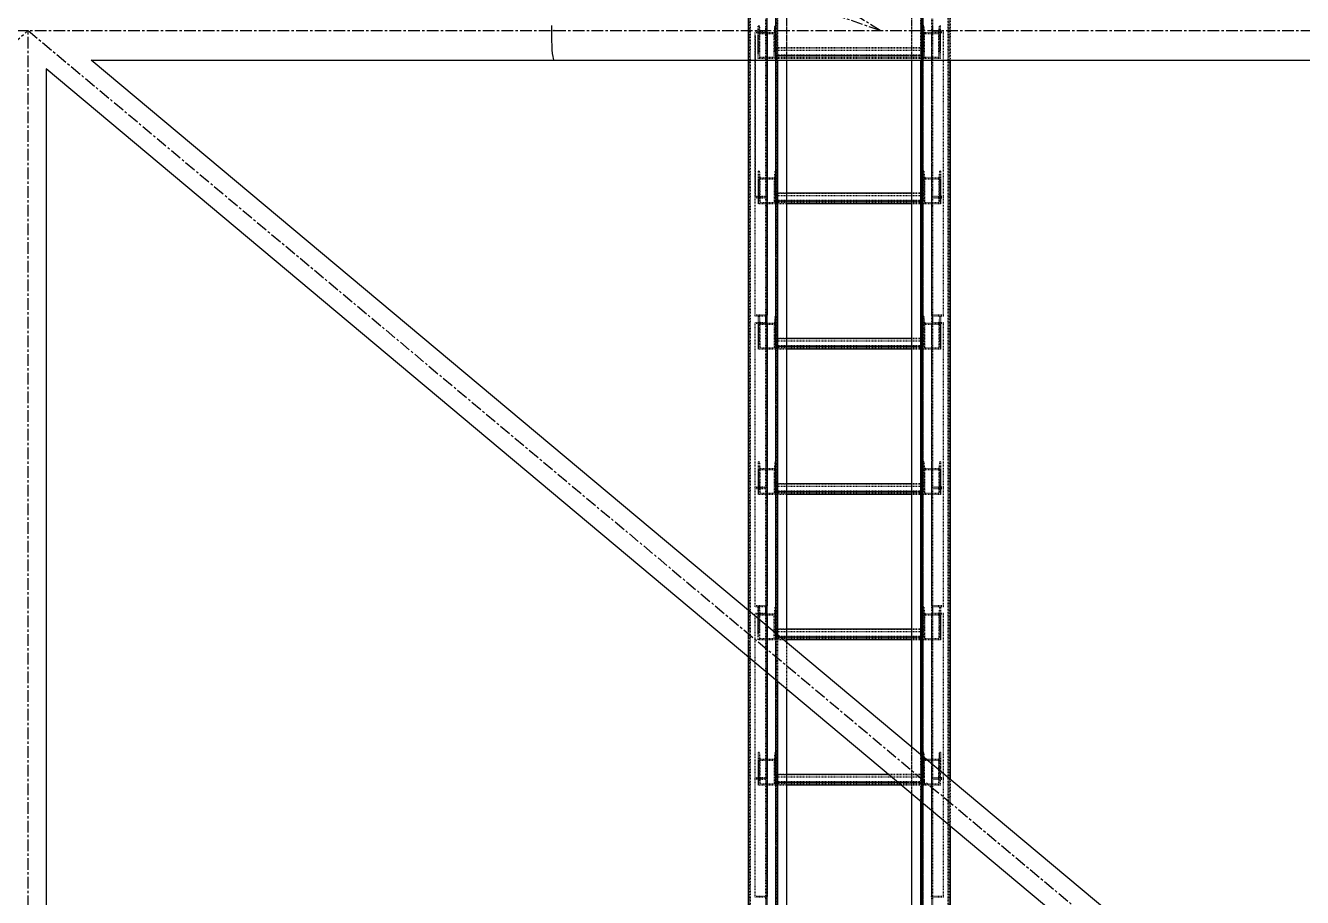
# Model space of a CAD drawing. Header units: millimetres. Extents: x 5143 to 30813, y 232 to 21408.
# Drawn here: x 10095 to 10963, y 16701 to 17294 of the extents above; entities that cross this region are included whole.
import ezdxf

# ---------------------------------------------------------------- set-up
doc = ezdxf.new("R2010")
doc.units = ezdxf.units.MM
doc.header["$LTSCALE"] = 0.25
for name, pattern in [('CENTER', [50.8, 31.75, -6.35, 6.35, -6.35]), ('XKITLINE00', [0]), ('XKITLINE02', [4, 2, -2]), ('XKITLINE03', [6, 3, -1, 1, -1])]:
    doc.linetypes.add(name, pattern=pattern)

msp = doc.modelspace()

# ---------------------------------------------------------------- linework, layer by layer
at = {"color": 8, "linetype": 'CENTER'}
for p, q in [((10676.04, 17290.27), (10385.47, 17470.27)), ((10676.04, 17290.27), (10437.62, 17372.77)), ((8366.94, 15830.27), (10096.38, 17290.27)), ((9008.64, 17290.27), (10454.11, 17290.27)), ((10096.38, 17290.27), (11839.99, 15830.27)), ((10096.38, 15830.27), (10096.38, 17290.27)), ((10454.12, 17290.27), (11840, 17290.27))]:
    msp.add_line(p, q, dxfattribs=at)
at = {"color": 3, "linetype": 'XKITLINE02'}
for p, q in [((10604.92, 15753.25), (10604.92, 17453.8)), ((10605.45, 15752.41), (10605.45, 17452.73)), ((10586.3, 15752.41), (10586.3, 17435.72)), ((10587.15, 15752.41), (10587.15, 17434.76)), ((10587.68, 15753.25), (10587.69, 17436.87)), ((10605, 15740.27), (10605, 17383.29)), ((10605.85, 15740.48), (10605.85, 17383.08)), ((10612.5, 15796.2), (10612.5, 17383.29)), ((10697.5, 15809.97), (10697.5, 17383.29)), ((10704.15, 15740.48), (10704.15, 17383.08)), ((10704.55, 15752.41), (10704.54, 17382.25)), ((10705, 15740.27), (10705, 17383.29)), ((10705.08, 15753.25), (10705.07, 17382.75)), ((10722.31, 15753.25), (10722.31, 17382.75)), ((10722.85, 15752.41), (10722.84, 17382.25)), ((10612.5, 15743.16), (10612.5, 17380.27)), ((10710.99, 17287.87), (10710.99, 17374.6)), ((10711.79, 17287.87), (10711.79, 17373.94)), ((10606.3, 17269.97), (10606.3, 17346.31)), ((10612.5, 17269.97), (10612.5, 17342.48)), ((10586.3, 17269.97), (10586.3, 17332.91)), ((10723.69, 15807.12), (10723.69, 17332.58)), ((10598.21, 17287.87), (10598.21, 17328.79)), ((10599.01, 17287.87), (10599.01, 17328.52)), ((10697.5, 17269.97), (10697.5, 17316.38)), ((10703.69, 17269.97), (10703.69, 17320.21)), ((10697.5, 15743.16), (10697.5, 17310.06)), ((10704.15, 17311.54), (10704.15, 15740.48)), ((10705, 17309.24), (10705, 15740.27)), ((10598.21, 17289.2), (10591.01, 17289.2)), ((10591.01, 17176.88), (10591.01, 17289.2)), ((10599.01, 17288.71), (10591.01, 17288.71)), ((10591.01, 17286.75), (10591.01, 17177.37)), ((10593.7, 17293.53), (10593.02, 17293.53)), ((10593.02, 17286.75), (10593.02, 17293.53)), ((10593.02, 17274.72), (10593.02, 17293.53)), ((10605.02, 17288.09), (10593.02, 17288.09)), ((10593.02, 17271.21), (10593.02, 17286.75)), ((10593.7, 17293.53), (10594.08, 17288.79)), ((10593.7, 17276.65), (10593.7, 17293.53)), ((10603.95, 17288.79), (10594.08, 17288.79)), ((10594.08, 17271.9), (10594.08, 17288.79)), ((10599.01, 17293.61), (10598.21, 17293.61)), ((10598.21, 17286.75), (10598.21, 17293.61)), ((10599.01, 17287.87), (10598.21, 17287.87)), ((10598.21, 17177.37), (10598.21, 17287.87)), ((10599.01, 17176.88), (10599.01, 17293.61)), ((10599.01, 17286.75), (10599.01, 17176.88)), ((10604.34, 17293.53), (10603.95, 17288.79)), ((10603.95, 17271.9), (10603.95, 17288.79)), ((10605.02, 17293.53), (10604.34, 17293.53)), ((10604.34, 17276.65), (10604.34, 17293.53)), ((10605.02, 17286.75), (10605.02, 17293.53)), ((10605.02, 17274.72), (10605.02, 17293.53)), ((10605.02, 17271.21), (10605.02, 17286.75)), ((10705, 17276.65), (10705, 17293.53)), ((10705, 17293.53), (10705, 17289.41)), ((10705.68, 17293.53), (10705, 17293.53)), ((10705, 17271.21), (10705, 17289.41)), ((10717, 17288.09), (10705, 17288.09)), ((10705.68, 17276.65), (10705.68, 17293.53)), ((10706.06, 17288.79), (10705.68, 17293.53)), ((10706.06, 17271.9), (10706.06, 17288.79)), ((10715.93, 17288.79), (10706.06, 17288.79)), ((10710.99, 17176.88), (10710.99, 17293.61)), ((10711.79, 17293.61), (10710.99, 17293.61)), ((10718.99, 17288.71), (10710.99, 17288.71)), ((10711.79, 17287.87), (10710.99, 17287.87)), ((10711.79, 17177.37), (10711.79, 17293.61)), ((10718.99, 17289.2), (10711.79, 17289.2)), ((10715.93, 17288.79), (10716.32, 17293.53)), ((10715.93, 17271.9), (10715.93, 17288.79)), ((10716.32, 17276.65), (10716.32, 17293.53)), ((10717, 17293.53), (10716.32, 17293.53)), ((10717, 17276.65), (10717, 17293.53)), ((10717, 17271.21), (10717, 17290.6)), ((10718.99, 17176.88), (10718.99, 17289.2)), ((10605.02, 17271.21), (10605.02, 17278.46)), ((10705, 17278.46), (10605.02, 17278.46)), ((10705, 17278.35), (10605.02, 17278.35)), ((10705, 17271.21), (10705, 17278.46)), ((10593.7, 17276.65), (10593.02, 17276.65)), ((10605.02, 17271.21), (10593.02, 17271.21)), ((10594.08, 17271.9), (10593.7, 17276.65)), ((10603.95, 17271.9), (10594.08, 17271.9)), ((10603.95, 17271.9), (10604.34, 17276.65)), ((10605.02, 17276.65), (10604.34, 17276.65)), ((10705, 17276.75), (10605.02, 17276.75)), ((10705, 17276.65), (10605.02, 17276.65)), ((10705, 17273.55), (10605.02, 17273.55)), ((10705, 17273.02), (10605.02, 17273.02)), ((10705, 17272.06), (10605.02, 17272.06)), ((10705, 17271.21), (10605.02, 17271.21)), ((10705, 17271.21), (10705, 17276.65)), ((10705.68, 17276.65), (10705, 17276.65)), ((10717, 17271.21), (10705, 17271.21)), ((10706.06, 17271.9), (10705.68, 17276.65)), ((10715.93, 17271.9), (10706.06, 17271.9)), ((10715.93, 17271.9), (10716.32, 17276.65)), ((10717, 17276.65), (10716.32, 17276.65)), ((10717, 17271.21), (10717, 17276.65)), ((10593.7, 17194.67), (10593.02, 17194.67)), ((10593.02, 17194.67), (10593.02, 17189.24)), ((10593.02, 17194.67), (10593.02, 17177.79)), ((10593.7, 17194.67), (10594.08, 17189.93)), ((10593.7, 17194.67), (10593.7, 17177.79)), ((10604.34, 17194.67), (10603.95, 17189.93)), ((10605.02, 17194.67), (10604.34, 17194.67)), ((10604.34, 17194.67), (10604.34, 17177.79)), ((10605.02, 17194.67), (10605.02, 17189.24)), ((10605.02, 17194.67), (10605.02, 17177.79)), ((10705, 17194.67), (10705, 17177.79)), ((10705, 17194.67), (10705, 17189.24)), ((10705.68, 17194.67), (10705, 17194.67)), ((10705.68, 17194.67), (10705.68, 17177.79)), ((10705.68, 17194.67), (10706.06, 17189.93)), ((10716.32, 17194.67), (10715.93, 17189.93)), ((10716.32, 17194.67), (10716.32, 17177.79)), ((10717, 17194.67), (10716.32, 17194.67)), ((10717, 17194.67), (10717, 17177.79)), ((10717, 17194.67), (10717, 17189.24)), ((10605.02, 17189.24), (10593.02, 17189.24)), ((10593.02, 17189.24), (10593.02, 17172.35)), ((10603.95, 17189.93), (10594.08, 17189.93)), ((10594.08, 17189.93), (10594.08, 17173.05)), ((10603.95, 17189.93), (10603.95, 17173.05)), ((10605.02, 17189.24), (10605.02, 17172.35)), ((10705, 17189.24), (10705, 17172.35)), ((10717, 17189.24), (10705, 17189.24)), ((10706.06, 17189.93), (10706.06, 17173.05)), ((10715.93, 17189.93), (10706.06, 17189.93)), ((10715.93, 17189.93), (10715.93, 17173.05)), ((10717, 17189.24), (10717, 17172.35)), ((10598.21, 17177.37), (10591.01, 17177.37)), ((10591.01, 17096.08), (10591.01, 17176.88)), ((10599.01, 17176.88), (10591.01, 17176.88)), ((10599.01, 17176.88), (10591.01, 17176.88)), ((10598.21, 17176.22), (10591.01, 17176.22)), ((10593.7, 17177.79), (10593.02, 17177.79)), ((10593.02, 17177.79), (10593.02, 17172.35)), ((10593.7, 17177.79), (10594.08, 17173.05)), ((10599.01, 17181.79), (10598.21, 17181.79)), ((10598.21, 17090.15), (10598.21, 17176.22)), ((10599.01, 17090.15), (10599.01, 17176.88)), ((10604.34, 17177.79), (10603.95, 17173.05)), ((10605.02, 17177.79), (10604.34, 17177.79)), ((10605.02, 17172.35), (10605.02, 17179.6)), ((10612.5, 17179.6), (10605.02, 17179.6)), ((10705, 17179.5), (10605.02, 17179.5)), ((10705, 17177.89), (10605.02, 17177.89)), ((10605.02, 17177.79), (10605.02, 17172.35)), ((10705, 17177.79), (10605.02, 17177.79)), ((10705, 17174.69), (10605.02, 17174.69)), ((10612.5, 17174.16), (10605.02, 17174.16)), ((10705, 17179.6), (10697.5, 17179.6)), ((10705, 17174.16), (10697.5, 17174.16)), ((10705, 17172.35), (10705, 17179.6)), ((10705, 17177.79), (10705, 17172.35)), ((10705.68, 17177.79), (10705, 17177.79)), ((10705.68, 17177.79), (10706.06, 17173.05)), ((10711.79, 17181.79), (10710.99, 17181.79)), ((10710.99, 17090.15), (10710.99, 17176.88)), ((10718.99, 17176.88), (10710.99, 17176.88)), ((10718.99, 17176.88), (10710.99, 17176.88)), ((10718.99, 17177.37), (10711.79, 17177.37)), ((10711.79, 17090.15), (10711.79, 17176.22)), ((10718.99, 17176.22), (10711.79, 17176.22)), ((10716.32, 17177.79), (10715.93, 17173.05)), ((10717, 17177.79), (10716.32, 17177.79)), ((10717, 17177.79), (10717, 17172.35)), ((10718.99, 17096.08), (10718.99, 17176.88)), ((10605.02, 17172.35), (10593.02, 17172.35)), ((10603.95, 17173.05), (10594.08, 17173.05)), ((10599.01, 17170.3), (10598.21, 17170.3)), ((10705, 17173.21), (10605.02, 17173.21)), ((10612.5, 17172.35), (10605.02, 17172.35)), ((10705, 17172.35), (10697.5, 17172.35)), ((10717, 17172.35), (10705, 17172.35)), ((10715.93, 17173.05), (10706.06, 17173.05)), ((10711.79, 17170.3), (10710.99, 17170.3)), ((10599.01, 17096.74), (10591.01, 17096.74)), ((10598.21, 17096.08), (10591.01, 17096.08)), ((10593.7, 17095.82), (10593.02, 17095.82)), ((10593.02, 17095.82), (10593.02, 17090.38)), ((10593.02, 17095.82), (10593.02, 17078.93)), ((10593.7, 17095.82), (10594.08, 17091.07)), ((10593.7, 17095.82), (10593.7, 17078.93)), ((10599.01, 17095.9), (10598.21, 17095.9)), ((10598.21, 16979.66), (10598.21, 17095.9)), ((10599.01, 16979.17), (10599.01, 17095.9)), ((10604.34, 17095.82), (10603.95, 17091.07)), ((10605.02, 17095.82), (10604.34, 17095.82)), ((10604.34, 17095.82), (10604.34, 17078.93)), ((10605.02, 17095.82), (10605.02, 17090.38)), ((10605.02, 17095.82), (10605.02, 17078.93)), ((10705, 17095.82), (10705, 17078.93)), ((10705, 17095.82), (10705, 17090.38)), ((10705.68, 17095.82), (10705, 17095.82)), ((10705.68, 17095.82), (10705.68, 17078.93)), ((10705.68, 17095.82), (10706.06, 17091.07)), ((10718.99, 17096.74), (10710.99, 17096.74)), ((10710.99, 16979.17), (10710.99, 17095.9)), ((10711.79, 17095.9), (10710.99, 17095.9)), ((10718.99, 17096.08), (10711.79, 17096.08)), ((10711.79, 16979.66), (10711.79, 17095.9)), ((10716.32, 17095.82), (10715.93, 17091.07)), ((10716.32, 17095.82), (10716.32, 17078.93)), ((10717, 17095.82), (10716.32, 17095.82)), ((10717, 17095.82), (10717, 17078.93)), ((10717, 17095.82), (10717, 17090.38)), ((10598.21, 17091.48), (10591.01, 17091.48)), ((10591.01, 16979.17), (10591.01, 17091.48)), ((10599.01, 17090.99), (10591.01, 17090.99)), ((10605.02, 17090.38), (10593.02, 17090.38)), ((10593.02, 17090.38), (10593.02, 17073.5)), ((10603.95, 17091.07), (10594.08, 17091.07)), ((10594.08, 17091.07), (10594.08, 17074.19)), ((10599.01, 17090.15), (10598.21, 17090.15)), ((10603.95, 17091.07), (10603.95, 17074.19)), ((10605.02, 17090.38), (10605.02, 17073.5)), ((10705, 17090.38), (10705, 17073.5)), ((10717, 17090.38), (10705, 17090.38)), ((10706.06, 17091.07), (10706.06, 17074.19)), ((10715.93, 17091.07), (10706.06, 17091.07)), ((10718.99, 17090.99), (10710.99, 17090.99)), ((10711.79, 17090.15), (10710.99, 17090.15)), ((10718.99, 17091.48), (10711.79, 17091.48)), ((10715.93, 17091.07), (10715.93, 17074.19)), ((10717, 17090.38), (10717, 17073.5)), ((10718.99, 16979.17), (10718.99, 17091.48)), ((10593.7, 17078.93), (10593.02, 17078.93)), ((10593.02, 17078.93), (10593.02, 17073.5)), ((10593.7, 17078.93), (10594.08, 17074.19)), ((10604.34, 17078.93), (10603.95, 17074.19)), ((10605.02, 17078.93), (10604.34, 17078.93)), ((10605.02, 17073.5), (10605.02, 17080.74)), ((10612.5, 17080.74), (10605.02, 17080.74)), ((10705, 17080.64), (10605.02, 17080.64)), ((10705, 17079.04), (10605.02, 17079.04)), ((10605.02, 17078.93), (10605.02, 17073.5)), ((10705, 17078.93), (10605.02, 17078.93)), ((10705, 17080.74), (10697.5, 17080.74)), ((10705, 17073.5), (10705, 17080.74)), ((10705, 17078.93), (10705, 17073.5)), ((10705.68, 17078.93), (10705, 17078.93)), ((10705.68, 17078.93), (10706.06, 17074.19)), ((10716.32, 17078.93), (10715.93, 17074.19)), ((10717, 17078.93), (10716.32, 17078.93)), ((10717, 17078.93), (10717, 17073.5)), ((10605.02, 17073.5), (10593.02, 17073.5)), ((10603.95, 17074.19), (10594.08, 17074.19)), ((10705, 17075.84), (10605.02, 17075.84)), ((10612.5, 17075.3), (10605.02, 17075.3)), ((10705, 17074.35), (10605.02, 17074.35)), ((10612.5, 17073.5), (10605.02, 17073.5)), ((10705, 17075.3), (10697.5, 17075.3)), ((10705, 17073.5), (10697.5, 17073.5)), ((10717, 17073.5), (10705, 17073.5)), ((10715.93, 17074.19), (10706.06, 17074.19)), ((10593.7, 16996.96), (10593.02, 16996.96)), ((10593.02, 16996.96), (10593.02, 16991.52)), ((10593.02, 16996.96), (10593.02, 16980.08)), ((10605.02, 16991.52), (10593.02, 16991.52)), ((10593.02, 16991.52), (10593.02, 16974.64)), ((10593.7, 16996.96), (10594.08, 16992.21)), ((10593.7, 16996.96), (10593.7, 16980.08)), ((10603.95, 16992.21), (10594.08, 16992.21)), ((10594.08, 16992.21), (10594.08, 16975.33)), ((10604.34, 16996.96), (10603.95, 16992.21)), ((10603.95, 16992.21), (10603.95, 16975.33)), ((10605.02, 16996.96), (10604.34, 16996.96)), ((10604.34, 16996.96), (10604.34, 16980.08)), ((10605.02, 16996.96), (10605.02, 16991.52)), ((10605.02, 16996.96), (10605.02, 16980.08)), ((10605.02, 16991.52), (10605.02, 16974.64)), ((10705, 16996.96), (10705, 16980.08)), ((10705, 16996.96), (10705, 16991.52)), ((10705.68, 16996.96), (10705, 16996.96)), ((10705, 16991.52), (10705, 16974.64)), ((10717, 16991.52), (10705, 16991.52)), ((10705.68, 16996.96), (10705.68, 16980.08)), ((10705.68, 16996.96), (10706.06, 16992.21)), ((10706.06, 16992.21), (10706.06, 16975.33)), ((10715.93, 16992.21), (10706.06, 16992.21)), ((10716.32, 16996.96), (10715.93, 16992.21)), ((10715.93, 16992.21), (10715.93, 16975.33)), ((10716.32, 16996.96), (10716.32, 16980.08)), ((10717, 16996.96), (10716.32, 16996.96)), ((10717, 16996.96), (10717, 16980.08)), ((10717, 16996.96), (10717, 16991.52)), ((10717, 16991.52), (10717, 16974.64)), ((10599.01, 16984.07), (10598.21, 16984.07)), ((10711.79, 16984.07), (10710.99, 16984.07)), ((10598.21, 16979.66), (10591.01, 16979.66)), ((10591.01, 16898.36), (10591.01, 16979.17)), ((10599.01, 16979.17), (10591.01, 16979.17)), ((10599.01, 16979.17), (10591.01, 16979.17)), ((10598.21, 16978.51), (10591.01, 16978.51)), ((10593.7, 16980.08), (10593.02, 16980.08)), ((10593.02, 16980.08), (10593.02, 16974.64)), ((10605.02, 16974.64), (10593.02, 16974.64)), ((10593.7, 16980.08), (10594.08, 16975.33)), ((10603.95, 16975.33), (10594.08, 16975.33)), ((10598.21, 16892.44), (10598.21, 16978.51)), ((10599.01, 16892.44), (10599.01, 16979.17)), ((10604.34, 16980.08), (10603.95, 16975.33)), ((10605.02, 16980.08), (10604.34, 16980.08)), ((10605.02, 16974.64), (10605.02, 16981.88)), ((10612.5, 16981.88), (10605.02, 16981.88)), ((10705, 16981.78), (10605.02, 16981.78)), ((10705, 16980.18), (10605.02, 16980.18)), ((10605.02, 16980.08), (10605.02, 16974.64)), ((10705, 16980.08), (10605.02, 16980.08)), ((10705, 16976.98), (10605.02, 16976.98)), ((10612.5, 16976.45), (10605.02, 16976.45)), ((10705, 16975.49), (10605.02, 16975.49)), ((10612.5, 16974.64), (10605.02, 16974.64)), ((10705, 16981.88), (10697.5, 16981.88)), ((10705, 16976.45), (10697.5, 16976.45)), ((10705, 16974.64), (10697.5, 16974.64)), ((10705, 16974.64), (10705, 16981.88)), ((10705, 16980.08), (10705, 16974.64)), ((10705.68, 16980.08), (10705, 16980.08)), ((10717, 16974.64), (10705, 16974.64)), ((10705.68, 16980.08), (10706.06, 16975.33)), ((10715.93, 16975.33), (10706.06, 16975.33)), ((10710.99, 16892.44), (10710.99, 16979.17)), ((10718.99, 16979.17), (10710.99, 16979.17)), ((10718.99, 16979.17), (10710.99, 16979.17)), ((10718.99, 16979.66), (10711.79, 16979.66)), ((10711.79, 16892.44), (10711.79, 16978.51)), ((10718.99, 16978.51), (10711.79, 16978.51)), ((10716.32, 16980.08), (10715.93, 16975.33)), ((10717, 16980.08), (10716.32, 16980.08)), ((10717, 16980.08), (10717, 16974.64)), ((10718.99, 16898.36), (10718.99, 16979.17)), ((10599.01, 16972.58), (10598.21, 16972.58)), ((10711.79, 16972.58), (10710.99, 16972.58)), ((10586.3, 16864.16), (10586.3, 16895.93)), ((10599.01, 16899.02), (10591.01, 16899.02)), ((10598.21, 16898.36), (10591.01, 16898.36)), ((10593.7, 16898.1), (10593.02, 16898.1)), ((10593.02, 16898.1), (10593.02, 16892.66)), ((10593.02, 16880.53), (10593.02, 16898.1)), ((10593.7, 16898.1), (10594.08, 16893.36)), ((10593.7, 16881.22), (10593.7, 16898.1)), ((10599.01, 16898.19), (10598.21, 16898.19)), ((10598.21, 16881.95), (10598.21, 16898.19)), ((10599.01, 16781.45), (10599.01, 16898.19)), ((10604.34, 16898.1), (10603.95, 16893.36)), ((10605.02, 16898.1), (10604.34, 16898.1)), ((10604.34, 16898.1), (10604.34, 16881.22)), ((10605.02, 16898.1), (10605.02, 16892.66)), ((10605.02, 16878.31), (10605.02, 16898.1)), ((10705, 16898.1), (10705, 16881.22)), ((10705, 16898.1), (10705, 16892.66)), ((10705.68, 16898.1), (10705, 16898.1)), ((10705.68, 16898.1), (10705.68, 16881.22)), ((10705.68, 16898.1), (10706.06, 16893.36)), ((10718.99, 16899.02), (10710.99, 16899.02)), ((10710.99, 16781.45), (10710.99, 16898.19)), ((10711.79, 16898.19), (10710.99, 16898.19)), ((10718.99, 16898.36), (10711.79, 16898.36)), ((10711.79, 16781.94), (10711.79, 16898.19)), ((10716.32, 16898.1), (10715.93, 16893.36)), ((10716.32, 16898.1), (10716.32, 16881.22)), ((10717, 16898.1), (10716.32, 16898.1)), ((10717, 16898.1), (10717, 16881.22)), ((10717, 16898.1), (10717, 16892.66)), ((10598.21, 16893.77), (10591.01, 16893.77)), ((10591.01, 16887.98), (10591.01, 16893.77)), ((10599.01, 16893.28), (10591.01, 16893.28)), ((10591.01, 16781.45), (10591.01, 16887.98)), ((10605.02, 16892.66), (10593.02, 16892.66)), ((10593.02, 16875.78), (10593.02, 16892.66)), ((10603.95, 16893.36), (10594.08, 16893.36)), ((10594.08, 16876.47), (10594.08, 16893.36)), ((10599.01, 16892.44), (10598.21, 16892.44)), ((10603.95, 16876.47), (10603.95, 16893.36)), ((10605.02, 16875.78), (10605.02, 16892.66)), ((10705, 16892.66), (10705, 16875.78)), ((10717, 16892.66), (10705, 16892.66)), ((10706.06, 16893.36), (10706.06, 16876.47)), ((10715.93, 16893.36), (10706.06, 16893.36)), ((10718.99, 16893.28), (10710.99, 16893.28)), ((10711.79, 16892.44), (10710.99, 16892.44)), ((10718.99, 16893.77), (10711.79, 16893.77)), ((10715.93, 16893.36), (10715.93, 16876.47)), ((10717, 16892.66), (10717, 16875.78)), ((10718.99, 16781.45), (10718.99, 16893.77)), ((10593.7, 16881.22), (10593.02, 16881.22)), ((10594.08, 16876.47), (10593.7, 16881.22)), ((10598.21, 16781.94), (10598.21, 16881.95)), ((10599.01, 16881.28), (10599.01, 16781.45)), ((10603.95, 16876.47), (10604.34, 16881.22)), ((10605.02, 16881.22), (10604.34, 16881.22)), ((10605.02, 16875.78), (10605.02, 16883.03)), ((10612.5, 16883.03), (10605.02, 16883.03)), ((10705, 16882.92), (10605.02, 16882.92)), ((10705, 16881.32), (10605.02, 16881.32)), ((10705, 16881.22), (10605.02, 16881.22)), ((10705, 16878.12), (10605.02, 16878.12)), ((10606.3, 16847.41), (10606.3, 16879.19)), ((10705, 16883.03), (10697.5, 16883.03)), ((10705, 16875.78), (10705, 16883.03)), ((10705, 16881.22), (10705, 16875.78)), ((10705.68, 16881.22), (10705, 16881.22)), ((10705.68, 16881.22), (10706.06, 16876.47)), ((10716.32, 16881.22), (10715.93, 16876.47)), ((10717, 16881.22), (10716.32, 16881.22)), ((10717, 16881.22), (10717, 16875.78)), ((10605.02, 16875.78), (10593.02, 16875.78)), ((10603.95, 16876.47), (10594.08, 16876.47)), ((10612.5, 16877.59), (10605.02, 16877.59)), ((10705, 16876.63), (10605.02, 16876.63)), ((10612.5, 16875.78), (10605.02, 16875.78)), ((10612.5, 16842.22), (10612.5, 16874)), ((10705, 16877.59), (10697.5, 16877.59)), ((10705, 16875.78), (10697.5, 16875.78)), ((10717, 16875.78), (10705, 16875.78)), ((10715.93, 16876.47), (10706.06, 16876.47)), ((10697.5, 16771.05), (10697.5, 16802.83)), ((10593.7, 16799.24), (10593.02, 16799.24)), ((10593.02, 16799.24), (10593.02, 16793.81)), ((10593.02, 16799.24), (10593.02, 16782.36)), ((10605.02, 16793.81), (10593.02, 16793.81)), ((10593.02, 16793.81), (10593.02, 16776.92)), ((10593.7, 16799.24), (10594.08, 16794.5)), ((10593.7, 16799.24), (10593.7, 16782.36)), ((10603.95, 16794.5), (10594.08, 16794.5)), ((10594.08, 16794.5), (10594.08, 16777.62)), ((10604.34, 16799.24), (10603.95, 16794.5)), ((10603.95, 16794.5), (10603.95, 16777.62)), ((10605.02, 16799.24), (10604.34, 16799.24)), ((10604.34, 16799.24), (10604.34, 16782.36)), ((10605.02, 16799.24), (10605.02, 16793.81)), ((10605.02, 16799.24), (10605.02, 16782.36)), ((10605.02, 16793.81), (10605.02, 16776.92)), ((10703.69, 16765.86), (10703.69, 16797.64)), ((10705, 16776.92), (10705, 16799.24)), ((10705, 16782.36), (10705, 16799.24)), ((10705.68, 16799.24), (10705, 16799.24)), ((10717, 16793.81), (10705, 16793.81)), ((10705.68, 16782.36), (10705.68, 16799.24)), ((10706.06, 16794.5), (10705.68, 16799.24)), ((10706.06, 16777.62), (10706.06, 16794.5)), ((10715.93, 16794.5), (10706.06, 16794.5)), ((10716.32, 16799.24), (10715.93, 16794.5)), ((10715.93, 16777.62), (10715.93, 16794.5)), ((10716.32, 16782.36), (10716.32, 16799.24)), ((10717, 16799.24), (10716.32, 16799.24)), ((10717, 16799.24), (10717, 16784.54)), ((10717, 16799.24), (10717, 16793.81)), ((10717, 16776.92), (10717, 16793.81)), ((10593.7, 16782.36), (10593.02, 16782.36)), ((10593.02, 16782.36), (10593.02, 16776.92)), ((10593.7, 16782.36), (10594.08, 16777.62)), ((10599.01, 16786.36), (10598.21, 16786.36)), ((10604.34, 16782.36), (10603.95, 16777.62)), ((10605.02, 16782.36), (10604.34, 16782.36)), ((10605.02, 16776.92), (10605.02, 16784.17)), ((10612.5, 16784.17), (10605.02, 16784.17)), ((10705, 16784.07), (10605.02, 16784.07)), ((10705, 16782.46), (10605.02, 16782.46)), ((10605.02, 16782.36), (10605.02, 16776.92)), ((10705, 16782.36), (10605.02, 16782.36)), ((10705, 16784.17), (10681.83, 16784.17)), ((10705, 16776.92), (10705, 16784.17)), ((10705, 16776.92), (10705, 16782.36)), ((10705.68, 16782.36), (10705, 16782.36)), ((10705.68, 16782.36), (10706.06, 16777.62)), ((10711.79, 16786.36), (10710.99, 16786.36)), ((10715.93, 16777.62), (10716.32, 16782.36)), ((10717, 16782.36), (10716.32, 16782.36)), ((10717, 16776.92), (10717, 16784.54)), ((10598.21, 16781.94), (10591.01, 16781.94)), ((10599.01, 16781.45), (10591.01, 16781.45)), ((10591.01, 16700.65), (10591.01, 16781.45)), ((10599.01, 16781.45), (10591.01, 16781.45)), ((10598.21, 16780.79), (10591.01, 16780.79)), ((10605.02, 16776.92), (10593.02, 16776.92)), ((10603.95, 16777.62), (10594.08, 16777.62)), ((10598.21, 16694.72), (10598.21, 16780.79)), ((10599.01, 16774.87), (10598.21, 16774.87)), ((10599.01, 16694.72), (10599.01, 16781.45)), ((10705, 16779.26), (10605.02, 16779.26)), ((10612.5, 16778.73), (10605.02, 16778.73)), ((10705, 16777.78), (10605.02, 16777.78)), ((10612.5, 16776.92), (10605.02, 16776.92)), ((10705, 16778.73), (10688.32, 16778.73)), ((10705, 16776.92), (10690.48, 16776.92)), ((10717, 16776.92), (10705, 16776.92)), ((10715.93, 16777.62), (10706.06, 16777.62)), ((10718.99, 16781.45), (10710.99, 16781.45)), ((10710.99, 16694.72), (10710.99, 16781.45)), ((10718.99, 16781.45), (10710.99, 16781.45)), ((10711.79, 16774.87), (10710.99, 16774.87)), ((10718.99, 16781.94), (10711.79, 16781.94)), ((10711.79, 16694.72), (10711.79, 16780.79)), ((10718.99, 16780.79), (10711.79, 16780.79)), ((10718.99, 16700.65), (10718.99, 16781.45)), ((10723.69, 16749.11), (10723.69, 16780.89)), ((10599.01, 16701.31), (10591.01, 16701.31)), ((10598.21, 16700.65), (10591.01, 16700.65)), ((10718.99, 16701.31), (10710.99, 16701.31)), ((10718.99, 16700.65), (10711.79, 16700.65))]:
    msp.add_line(p, q, dxfattribs=at)
at = {"color": 1, "linetype": 'XKITLINE03'}
for p, q in [((10599, 15742.68), (10599, 17382.53)), ((10605, 15740.27), (10605, 17380.27)), ((10705, 17380.27), (10705, 15740.27)), ((10599.01, 17288.71), (10599.01, 17176.88)), ((10605.02, 17288.09), (10605.02, 17271.21)), ((10705, 17271.21), (10705, 17288.09)), ((10710.99, 17176.88), (10710.99, 17288.71)), ((10705, 17273.02), (10605.02, 17273.02)), ((10605.02, 17189.24), (10605.02, 17172.35)), ((10705, 17172.35), (10705, 17189.24)), ((10599.01, 17176.88), (10599.01, 17096.74)), ((10705, 17174.16), (10605.02, 17174.16)), ((10710.99, 17096.74), (10710.99, 17176.88)), ((10599.01, 17090.99), (10599.01, 16979.17)), ((10605.02, 17090.38), (10605.02, 17073.5)), ((10705, 17073.5), (10705, 17090.38)), ((10710.99, 16979.17), (10710.99, 17090.99)), ((10705, 17075.3), (10605.02, 17075.3)), ((10605.02, 16991.52), (10605.02, 16974.64)), ((10705, 16974.64), (10705, 16991.52)), ((10599.01, 16979.17), (10599.01, 16899.02)), ((10705, 16976.45), (10605.02, 16976.45)), ((10710.99, 16899.02), (10710.99, 16979.17)), ((10599.01, 16893.28), (10599.01, 16781.45)), ((10605.02, 16892.66), (10605.02, 16875.78)), ((10705, 16875.78), (10705, 16892.66)), ((10710.99, 16781.45), (10710.99, 16893.28)), ((10705, 16877.59), (10605.02, 16877.59)), ((10605.02, 16793.81), (10605.02, 16776.92)), ((10705, 16776.92), (10705, 16793.81)), ((10599.01, 16781.45), (10599.01, 16701.31)), ((10705, 16778.73), (10605.02, 16778.73)), ((10710.99, 16701.31), (10710.99, 16781.45))]:
    msp.add_line(p, q, dxfattribs=at)
at = {"color": 8, "linetype": 'XKITLINE00'}
for p, q in [((10452.29, 17293.8), (10452.26, 17290.27)), ((10452.26, 17290.27), (10452.29, 17286.75)), ((10452.29, 17286.75), (10452.37, 17283.33)), ((10452.37, 17283.33), (10452.51, 17280.12)), ((10452.51, 17280.12), (10452.7, 17277.23)), ((11763.8, 15909.97), (10139.3, 17270.22)), ((10454.12, 17269.97), (10139.6, 17269.97)), ((10452.7, 17277.23), (10452.92, 17274.72)), ((10452.92, 17274.72), (10453.19, 17272.69)), ((10453.19, 17272.69), (10453.48, 17271.2)), ((10453.48, 17271.2), (10453.8, 17270.28)), ((10453.48, 17271.2), (10453.79, 17270.28)), ((10454.12, 17269.97), (10453.79, 17270.28)), ((10454.12, 17269.97), (10453.8, 17270.28)), ((11718.31, 17269.97), (10454.12, 17269.97)), ((11763.8, 15878.19), (10108.5, 17264.24)), ((10108.56, 17264.19), (10108.56, 15856.36))]:
    msp.add_line(p, q, dxfattribs=at)
at = {"color": 7, "linetype": 'XKITLINE00'}
for p, q in [((10586.3, 16895.93), (10586.3, 17269.97)), ((10606.3, 16879.19), (10606.3, 17269.97)), ((10612.5, 16874), (10612.5, 17269.97)), ((10697.5, 16802.83), (10697.5, 17269.97)), ((10703.69, 16797.64), (10703.69, 17269.97)), ((10723.69, 16780.89), (10723.69, 17269.97)), ((10697.5, 17179.6), (10612.5, 17179.6)), ((10697.5, 17174.16), (10612.5, 17174.16)), ((10697.5, 17172.35), (10612.5, 17172.35)), ((10697.5, 17080.74), (10612.5, 17080.74)), ((10697.5, 17075.3), (10612.5, 17075.3)), ((10697.5, 17073.5), (10612.5, 17073.5)), ((10697.5, 16981.88), (10612.5, 16981.88)), ((10697.5, 16976.45), (10612.5, 16976.45)), ((10697.5, 16974.64), (10612.5, 16974.64)), ((10697.5, 16883.03), (10612.5, 16883.03)), ((10697.5, 16877.59), (10612.5, 16877.59)), ((10697.5, 16875.78), (10612.5, 16875.78)), ((10586.3, 16256.39), (10586.3, 16864.16)), ((10606.3, 16273.14), (10606.3, 16847.41)), ((10612.5, 16278.33), (10612.5, 16842.22)), ((10681.83, 16784.17), (10612.5, 16784.17)), ((10688.32, 16778.73), (10612.5, 16778.73)), ((10690.48, 16776.92), (10612.5, 16776.92)), ((10697.5, 16349.5), (10697.5, 16771.05)), ((10703.69, 16354.69), (10703.69, 16765.86)), ((10723.69, 16371.44), (10723.69, 16749.11))]:
    msp.add_line(p, q, dxfattribs=at)
at = {"color": 8, "linetype": 'XKITLINE00'}
for centre in [(10096.38, 17290.27), (10096.38, 17290.27), (10096.38, 17290.27), (10454.11, 17290.27), (10454.12, 17290.27), (10676.04, 17290.27), (10676.04, 17290.27)]:
    msp.add_circle(centre, 0.05, dxfattribs=at)
at = {"color": 1, "linetype": 'XKITLINE00'}
for centre in [(10599.01, 17288.71), (10605.02, 17288.09), (10705, 17288.09), (10710.99, 17288.71), (10605.02, 17273.02), (10605.02, 17271.21), (10705, 17273.02), (10705, 17271.21), (10605.02, 17189.24), (10705, 17189.24), (10599.01, 17176.88), (10599.01, 17176.88), (10605.02, 17174.16), (10705, 17174.16), (10710.99, 17176.88), (10710.99, 17176.88), (10605.02, 17172.35), (10705, 17172.35), (10599.01, 17096.74), (10710.99, 17096.74), (10599.01, 17090.99), (10605.02, 17090.38), (10705, 17090.38), (10710.99, 17090.99), (10605.02, 17075.3), (10605.02, 17073.5), (10705, 17075.3), (10705, 17073.5), (10605.02, 16991.52), (10705, 16991.52), (10599.01, 16979.17), (10599.01, 16979.17), (10605.02, 16976.45), (10605.02, 16974.64), (10705, 16976.45), (10705, 16974.64), (10710.99, 16979.17), (10710.99, 16979.17), (10599.01, 16899.02), (10710.99, 16899.02), (10599.01, 16893.28), (10605.02, 16892.66), (10705, 16892.66), (10710.99, 16893.28), (10605.02, 16877.59), (10605.02, 16875.78), (10705, 16877.59), (10705, 16875.78), (10605.02, 16793.81), (10705, 16793.81), (10599.01, 16781.45), (10599.01, 16781.45), (10605.02, 16778.73), (10605.02, 16776.92), (10705, 16778.73), (10705, 16776.92), (10710.99, 16781.45), (10710.99, 16781.45), (10599.01, 16701.31), (10710.99, 16701.31)]:
    msp.add_circle(centre, 0.05, dxfattribs=at)

doc.saveas('drawing.dxf')
